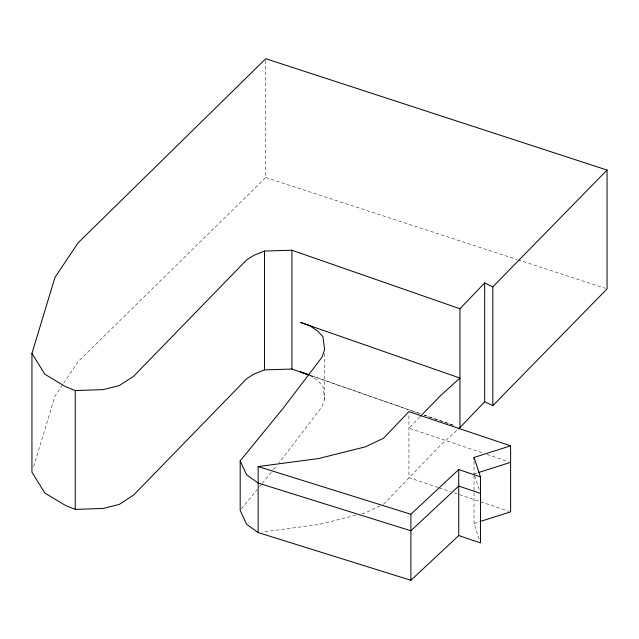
<?xml version="1.0" encoding="UTF-8"?>
<svg xmlns="http://www.w3.org/2000/svg" width="639" height="639" viewBox="0 0 639 639"><rect width="100%" height="100%" fill="white"/><g stroke="black" fill="none" stroke-linecap="round" stroke-linejoin="round"><path stroke-width="0.48" stroke-dasharray="3.19 2.4" d="M33.675 466.534L54.962 396.236L63.213 383.895M324.612 353.519L324.612 399.063L321.968 406.779L279.171 462.644M63.764 383.073L78.078 361.682L265.76 177.538L265.76 60.697M241.438 508.852L257.166 489.594M259.674 486.519L261.567 484.202M262.19 483.435L272.885 470.344M273.516 469.569L276.663 465.719M383.528 504.243L440.982 444.712L457.764 429.552M419.839 416.932L408.928 428.146L482.373 452.851M380.085 505.88L365.444 512.829L360.66 514.028M474.026 473.946L477.78 472.756M479.234 539.18L474.026 523.453L479.657 521.672M355.875 515.226L318.534 524.563L262.046 532.055M265.76 177.538L516.991 259.506M517.933 259.817L605.157 288.269M487.078 454.433L508.732 461.717M438.122 487.477L408.928 477.66L408.928 413.617M439.057 487.789L450.359 491.591M454.121 492.861L508.732 511.224M309.755 375.261L420.526 413.84L309.803 375.173M424.28 415.15L454.321 425.614L424.296 415.126M309.707 375.157L317.607 380.501L322.927 386.212L324.612 399.063M474.641 475.791L479.234 489.674M474.026 461.382L474.026 475.176M474.026 475.927L474.026 523.453"/><path stroke-width="0.96" d="M308.813 374.933L291.919 369.046L264.474 369.877L253.723 374.182L246.614 378.783L133.711 495.001L119.269 504.411L103.055 508.452L75.25 509.403L65.394 505.401L44.882 493.068L31.95 472.229L31.95 353.415L54.962 277.414L78.078 242.868L265.76 58.716L607.05 170.07L607.05 288.892L492.821 405.661L484.674 401.747L484.674 282.925L492.821 286.847L492.821 405.661M458.738 535.578L480.464 542.886L480.464 476.87L458.738 469.569L458.738 535.578L410.893 580.284L258.156 532.567L246.542 524.212L240.184 510.393L240.184 460.887L282.949 408.513L321.968 357.273L324.612 349.557L322.927 336.705L317.607 330.986L309.707 325.65L300.418 322.391L459.952 378.064L440.982 395.206L420.526 416.237M458.49 428.889L459.952 427.571L459.952 308.749L484.674 282.925M459.952 427.571L484.674 401.747M492.821 286.847L607.05 170.07M410.893 580.284L410.893 514.267L458.738 469.569M459.952 308.749L291.919 250.232L264.474 251.055L253.723 255.368L246.614 259.969L133.711 376.187L119.269 385.589L103.055 389.638L75.25 390.581L65.394 386.579L44.882 374.246L31.95 353.415M474.026 459.409L474.026 457.444L510.617 445.846L510.617 511.855L480.6 521.368M478.723 472.461L510.617 462.348M258.156 532.567L258.156 466.558L318.534 458.554L365.444 446.821L383.528 438.234L408.928 411.644L510.617 445.846M258.156 466.558L410.893 514.267M480.464 493.372L458.738 486.071L410.893 530.777L258.156 483.06L246.542 474.705L240.184 460.887M474.026 457.444L480.464 476.87M291.919 250.232L291.919 369.046M264.474 251.055L264.474 369.877M75.25 390.581L75.25 509.403M308.869 374.845L300.418 371.898L308.781 374.829"/></g></svg>
